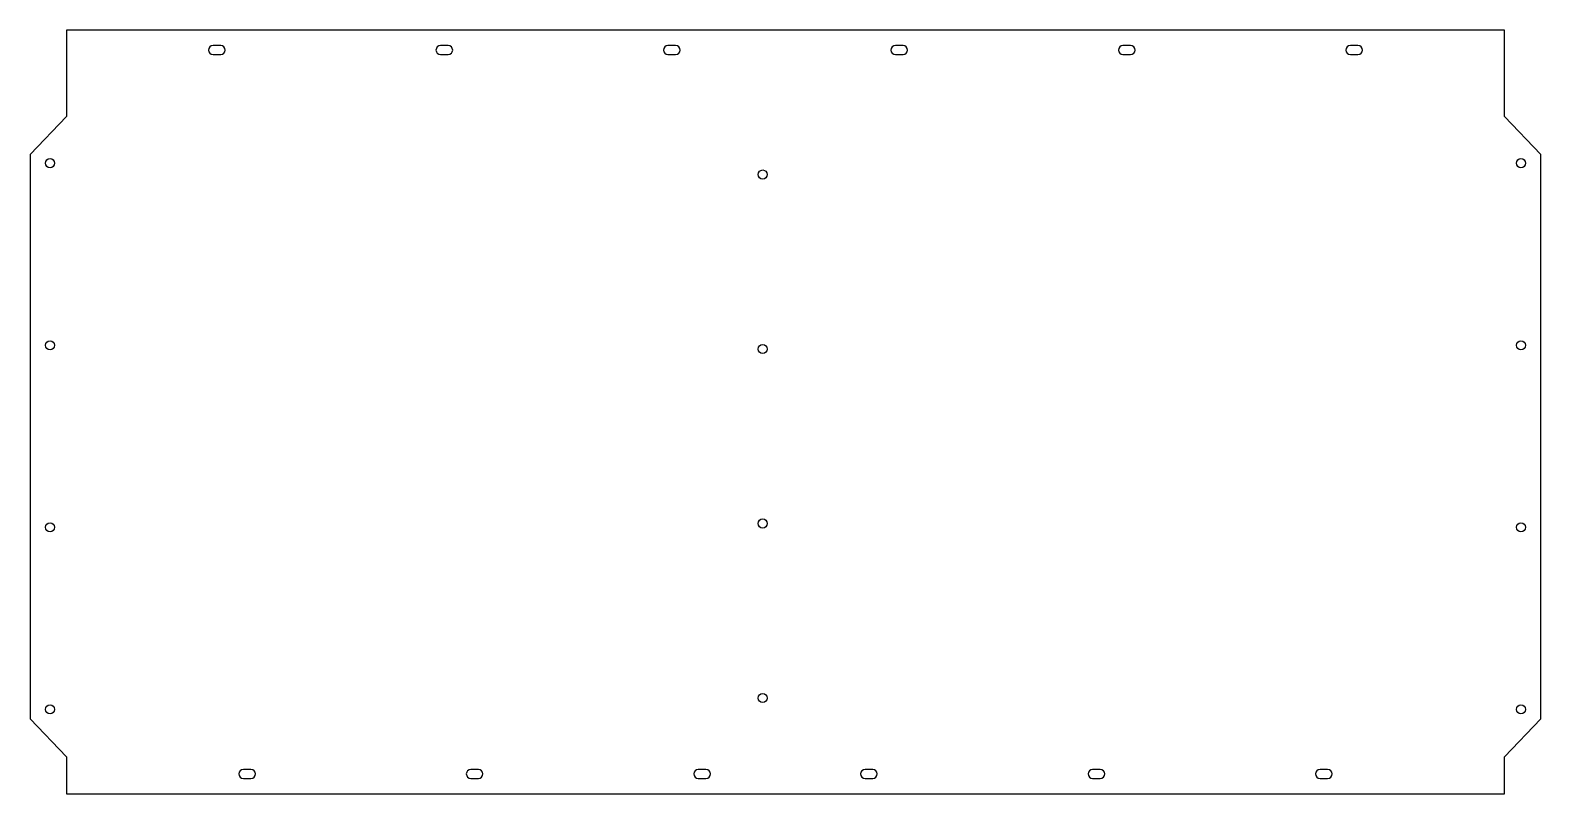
# Model space of a CAD drawing. Header units: millimetres. Extents: x -432 to 1561, y 628 to 1635.
import ezdxf

# ---------------------------------------------------------------- set-up
doc = ezdxf.new("R2010")
doc.units = ezdxf.units.MM

msp = doc.modelspace()

# ---------------------------------------------------------------- linework, layer by layer
msp.add_lwpolyline([(-383.6, 628.2), (1512.8, 628.2), (1512.8, 676.9), (1560.8, 726.9), (1560.8, 1470.9), (1512.8, 1520.9), (1512.8, 1634.6), (-383.6, 1634.6), (-383.6, 1520.9), (-431.6, 1470.9), (-431.6, 726.9), (-383.6, 676.9)], close=True)
for points in [[(-180.4, 1602.4, 1), (-180.4, 1614.4), (-190.4, 1614.4, 1), (-190.4, 1602.4)], [(119.6, 1602.4, 1), (119.6, 1614.4), (109.6, 1614.4, 1), (109.6, 1602.4)], [(419.6, 1602.4, 1), (419.6, 1614.4), (409.6, 1614.4, 1), (409.6, 1602.4)], [(719.6, 1602.4, 1), (719.6, 1614.4), (709.6, 1614.4, 1), (709.6, 1602.4)], [(1019.6, 1602.4, 1), (1019.6, 1614.4), (1009.6, 1614.4, 1), (1009.6, 1602.4)], [(1319.6, 1602.4, 1), (1319.6, 1614.4), (1309.6, 1614.4, 1), (1309.6, 1602.4)], [(-140.4, 648.4, 1), (-140.4, 660.4), (-150.4, 660.4, 1), (-150.4, 648.4)], [(159.6, 648.4, 1), (159.6, 660.4), (149.6, 660.4, 1), (149.6, 648.4)], [(459.6, 648.4, 1), (459.6, 660.4), (449.6, 660.4, 1), (449.6, 648.4)], [(679.6, 648.4, 1), (679.6, 660.4), (669.6, 660.4, 1), (669.6, 648.4)], [(979.6, 648.4, 1), (979.6, 660.4), (969.6, 660.4, 1), (969.6, 648.4)], [(1279.6, 648.4, 1), (1279.6, 660.4), (1269.6, 660.4, 1), (1269.6, 648.4)]]:
    msp.add_lwpolyline(points, format="xyb", close=True)
for centre in [(-405.4, 1459.4), (1534.6, 1459.4), (534.6, 1444.4), (-405.4, 1219.4), (534.6, 1214.4), (1534.6, 1219.4), (-405.4, 979.4), (534.6, 984.4), (1534.6, 979.4), (534.6, 754.4), (-405.4, 739.4), (1534.6, 739.4)]:
    msp.add_circle(centre, 6)

doc.saveas('drawing.dxf')
